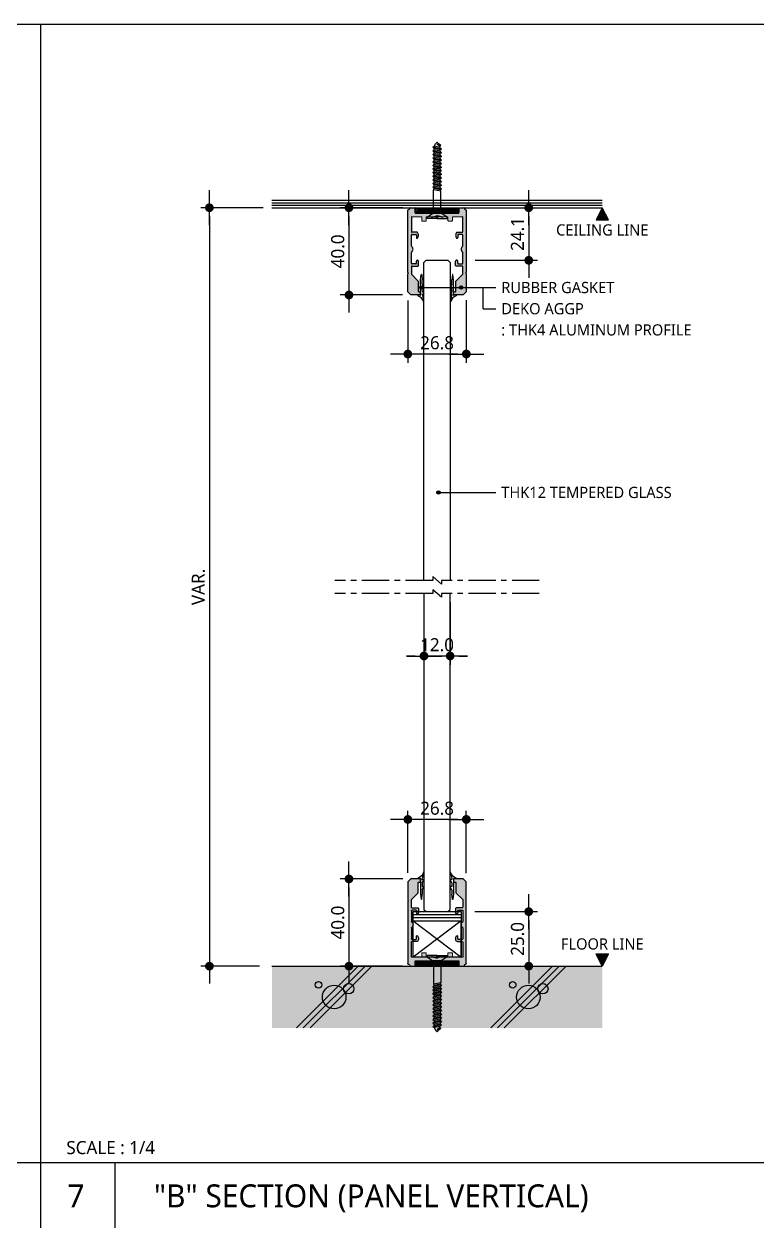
# Model space of a CAD drawing. Extents: x -3428 to 96951, y -19235 to 531574.
# Drawn here: x -3092 to -2756, y -19235 to -18683 of the extents above; entities that cross this region are included whole.
import ezdxf
from ezdxf.enums import TextEntityAlignment as Align

# ---------------------------------------------------------------- set-up
doc = ezdxf.new("R2010")
doc.units = 0
doc.header["$MEASUREMENT"] = 0
doc.header["$PDMODE"] = 3
doc.header["$PDSIZE"] = -1
doc.linetypes.add('CENTER', pattern=[2, 1.25, -0.25, 0.25, -0.25])
doc.layers.get('0').update_dxf_attribs({"linetype": 'CONTINUOUS'})
doc.layers.get('Defpoints').update_dxf_attribs({"color": 137, "linetype": 'CONTINUOUS'})
for name, color, linetype in [('01TEX', 3, 'CONTINUOUS'), ('3', 3, 'CONTINUOUS'), ('A-CEN', 1, 'CENTER'), ('A-CONC', 2, 'CONTINUOUS'), ('A-DIM', 7, 'CONTINUOUS'), ('A-LEAD', 7, 'CONTINUOUS'), ('A-MKXM', 6, 'CONTINUOUS'), ('A-MKXM-TXT', 7, 'CONTINUOUS'), ('A-PATT', 252, 'CONTINUOUS'), ('A-SECT-PCN3', 3, 'CONTINUOUS'), ('A-SECT-PCN4', 4, 'CONTINUOUS'), ('A-SECT-PCN5', 5, 'CONTINUOUS'), ('A-SECT-PCN6', 6, 'CONTINUOUS'), ('A-SECT-PCN9', 9, 'CONTINUOUS'), ('A-TEXT(재료명)', 3, 'CONTINUOUS'), ('A99-A-D', 4, 'CONTINUOUS'), ('screw', 5, 'CONTINUOUS')]:
    doc.layers.add(name, color=color, linetype=linetype)
doc.styles.add('GAUN', font='malgun.ttf')
doc.styles.add('KSC-돋움', font='malgun.ttf')
doc.styles.add('맑은고딕', font='malgun.ttf')
doc.dimstyles.new('GAUN-4', dxfattribs={"dimscale": 4, "dimtxt": 1.5, "dimasz": 1, "dimexe": 1, "dimexo": 1, "dimgap": 0.5, "dimtad": 1, "dimdec": 1, "dimzin": 1, "dimdsep": 46, "dimlunit": 6, "dimtxsty": '맑은고딕', "dimblk": 'CJDOT', "dimcen": 0.09, "dimdle": 1, "dimclrd": 256, "dimclre": 256, "dimclrt": 3, "dimadec": 0, "dimazin": 0, "dimtfac": 1, "dimtdec": 1, "dimtix": 1, "dimtmove": 2, "dimatfit": 3, "dimfxl": 1, "dimtolj": 1, "dimtzin": 1, "dimarcsym": 0})

# ---------------------------------------------------------------- blocks, each defined once
blk = doc.blocks.new('gulvprofil')
at = {"layer": 'A-PATT'}
blk.add_hatch(color=256, dxfattribs=at).paths.add_polyline_path([(11.75, 10.05, -0.414214), (11.45, 9.75), (9.8, 9.75, -0.414214), (9.5, 10.05), (9.5, 11.19, 0.414214), (9.18, 11.5, 0.226097), (8.94, 11.38, 0.172007), (8.5, 10.12, 0.172838), (8.95, 8.86, 0.22525), (9.18, 8.75), (11.5, 8.75, -0.414214), (11.8, 8.45), (11.8, 1.8, -0.414214), (11.6, 1.6), (7.2, 1.6, -0.414214), (7, 1.8), (7, 3.4, 0.414214), (6.8, 3.6), (5.2, 3.6, 0.414214), (5, 3.4), (5, 1.8, -0.414214), (4.8, 1.6), (0.3, 1.6), (0, 1.3), (-0.3, 1.6), (-4.8, 1.6, -0.414214), (-5, 1.8), (-5, 3.4, 0.414214), (-5.2, 3.6), (-6.8, 3.6, 0.414214), (-7, 3.4), (-7, 1.8, -0.414214), (-7.2, 1.6), (-11.6, 1.6, -0.414214), (-11.8, 1.8), (-11.8, 8.45, -0.414214), (-11.5, 8.75), (-9.19, 8.75, 0.22525), (-8.95, 8.86, 0.172838), (-8.5, 10.12, 0.172007), (-8.95, 11.38, 0.226097), (-9.19, 11.5, 0.414214), (-9.5, 11.19), (-9.5, 10.05, -0.414214), (-9.8, 9.75), (-11.45, 9.75, -0.414214), (-11.75, 10.05), (-11.75, 15.04, -0.241531), (-11.63, 15.28, 0.241531), (-11, 16.5, 0.241531), (-11.63, 17.72, -0.241531), (-11.75, 17.96), (-11.75, 22.95, -0.414214), (-11.45, 23.25), (-9.8, 23.25, -0.414214), (-9.5, 22.95), (-9.5, 22, 0.414214), (-9, 21.5, 0.414214), (-8.5, 22), (-8.5, 23.95, 0.414214), (-8.8, 24.25), (-11.5, 24.25, -0.414214), (-11.8, 24.55), (-11.8, 28), (-8.6, 31.2), (-8.6, 35.8, -0.414214), (-8.4, 36), (-7.8, 36, 0.414214), (-7.6, 36.2), (-7.6, 37.3, 0.414214), (-7.8, 37.5), (-12, 37.5), (-13.4, 36.1), (-13.4, 27.8), (-13.1, 27.5), (-13.4, 27.2), (-13.4, -1.32, 0.365977), (-13.24, -1.51, -0.319198), (-12.42, -2.33, 0.365977), (-12.22, -2.5), (-10.2, -2.5, 0.414214), (-10, -2.3), (-10, -0.2, -0.414214), (-9.8, 0), (0, 0), (9.8, 0, -0.414214), (10, -0.2), (10, -2.3, 0.414214), (10.2, -2.5), (12.21, -2.5, 0.365977), (12.41, -2.33, -0.319198), (13.23, -1.51, 0.365977), (13.4, -1.32), (13.4, 27.2), (13.1, 27.5), (13.4, 27.8), (13.4, 36.1), (12, 37.5), (7.8, 37.5, 0.414214), (7.6, 37.3), (7.6, 36.2, 0.414214), (7.8, 36), (8.4, 36, -0.414214), (8.6, 35.8), (8.6, 31.2), (11.8, 28), (11.8, 24.55, -0.414214), (11.5, 24.25), (8.8, 24.25, 0.414214), (8.5, 23.95), (8.5, 22, 0.414214), (9, 21.5, 0.414214), (9.5, 22), (9.5, 22.95, -0.414214), (9.8, 23.25), (11.45, 23.25, -0.414214), (11.75, 22.95), (11.75, 17.96, -0.241531), (11.62, 17.72, 0.241531), (11, 16.5, 0.241531), (11.62, 15.28, -0.241531), (11.75, 15.04)])
at = {"layer": 'A99-A-D', "linetype": 'Continuous'}
for p, q in [((-12, 37.5), (-13.4, 36.1)), ((-13.4, 27.8), (-13.4, 36.1)), ((-12, 37.5), (-7.8, 37.5)), ((-8.6, 35.8), (-8.6, 31.2)), ((-7.8, 36), (-8.4, 36)), ((-7.6, 37.3), (-7.6, 36.2)), ((7.6, 36.2), (7.6, 37.3)), ((7.8, 37.5), (12, 37.5)), ((8.4, 36), (7.8, 36)), ((8.6, 31.2), (8.6, 35.8)), ((13.4, 36.1), (12, 37.5)), ((13.4, 36.1), (13.4, 27.8)), ((-13.4, 27.8), (-13.1, 27.5)), ((-11.8, 28), (-11.8, 24.55)), ((11.8, 28), (8.6, 31.2)), ((11.8, 24.55), (11.8, 28)), ((13.4, 27.8), (13.1, 27.5)), ((-13.1, 27.5), (-13.4, 27.2)), ((-13.4, -1.32), (-13.4, 27.2)), ((-11.75, 22.95), (-11.75, 17.96)), ((-11.5, 24.25), (-8.8, 24.25)), ((-9.8, 23.25), (-11.45, 23.25)), ((-9.5, 22.95), (-9.5, 22)), ((-8.5, 23.95), (-8.5, 22)), ((8.5, 23.95), (8.5, 22)), ((11.5, 24.25), (8.8, 24.25)), ((9.5, 22.95), (9.5, 22)), ((9.8, 23.25), (11.45, 23.25)), ((11.75, 22.95), (11.75, 17.96)), ((13.1, 27.5), (13.4, 27.2)), ((13.4, 27.2), (13.4, -1.32)), ((-9, 21.5), (-9, 21.5)), ((9, 21.5), (9, 21.5)), ((-11.75, 15.04), (-11.75, 10.05)), ((-9.5, 10.05), (-9.5, 11.19)), ((9.5, 10.05), (9.5, 11.19)), ((11.75, 15.04), (11.75, 10.05)), ((-11.8, 8.45), (-11.8, 1.8)), ((-9.19, 8.75), (-11.5, 8.75)), ((-11.45, 9.75), (-9.8, 9.75)), ((9.18, 8.75), (11.5, 8.75)), ((11.45, 9.75), (9.8, 9.75)), ((11.8, 1.8), (11.8, 8.45)), ((0, 0), (-9.8, 0)), ((0, 1.3), (-0.3, 1.6)), ((0.3, 1.6), (0, 1.3)), ((9.8, 0), (0, 0)), ((-10.2, -2.5), (-12.22, -2.5)), ((-10, -0.2), (-10, -2.3)), ((10, -2.3), (10, -0.2)), ((12.21, -2.5), (10.2, -2.5))]:
    blk.add_line(p, q, dxfattribs=at)
at = {"layer": 'A99-A-D'}
blk.add_line((-8.6, 31.2), (-11.8, 28), dxfattribs=at)
at = {"layer": 'A99-A-D', "lineweight": 18}
for p, q in [((-11.6, 1.6), (-7.2, 1.6)), ((-7, 1.8), (-7, 3.4)), ((-6.8, 3.6), (-5.2, 3.6)), ((-5, 3.4), (-5, 1.8)), ((-4.8, 1.6), (-0.3, 1.6)), ((4.8, 1.6), (0.3, 1.6)), ((5, 3.4), (5, 1.8)), ((6.8, 3.6), (5.2, 3.6)), ((7, 1.8), (7, 3.4)), ((11.6, 1.6), (7.2, 1.6))]:
    blk.add_line(p, q, dxfattribs=at)
at = {"layer": 'A99-A-D', "linetype": 'Continuous'}
for centre, radius, start, end in [((-8.4, 35.8), 0.2, 90, 180), ((-7.8, 37.3), 0.2, 0, 90), ((-7.8, 36.2), 0.2, 270, 0), ((7.8, 37.3), 0.2, 90, 180), ((7.8, 36.2), 0.2, 180, 270), ((8.4, 35.8), 0.2, 0, 90), ((-11.5, 24.55), 0.3, 180, 270), ((-11.45, 22.95), 0.3, 90, 180), ((-9.8, 22.95), 0.3, 0, 90), ((-8.8, 23.95), 0.3, 0, 90), ((8.8, 23.95), 0.3, 90, 180), ((9.8, 22.95), 0.3, 90, 180), ((11.45, 22.95), 0.3, 0, 90), ((11.5, 24.55), 0.3, 270, 0), ((-11.45, 17.96), 0.3, 180, 234.3147), ((-12.5, 16.5), 1.5, 0, 54.3147), ((-9, 22), 0.5, 180, 270), ((-9, 22), 0.5, 270, 0), ((9, 22), 0.5, 180, 270), ((9, 22), 0.5, 270, 0), ((12.5, 16.5), 1.5, 125.6853, 180), ((11.45, 17.96), 0.3, 305.6853, 0), ((-11.45, 15.04), 0.3, 125.6853, 180), ((-12.5, 16.5), 1.5, 305.6853, 0), ((-9.19, 11.19), 0.311, 90, 180), ((-9.19, 11.19), 0.311, 39.0391, 90), ((-10.5, 10.12), 2, 0, 39.0391), ((10.5, 10.12), 2, 140.9609, 180), ((9.18, 11.19), 0.311, 90, 140.9609), ((9.18, 11.19), 0.311, 0, 90), ((12.5, 16.5), 1.5, 180, 234.3147), ((11.45, 15.04), 0.3, 0, 54.3147), ((-11.5, 8.45), 0.3, 90, 180), ((-11.45, 10.05), 0.3, 180, 270), ((-9.8, 10.05), 0.3, 270, 0), ((-9.19, 9.05), 0.3, 270, 320.7761), ((-10.5, 10.12), 2, 320.7761, 0), ((10.5, 10.12), 2, 180, 219.2239), ((9.18, 9.05), 0.3, 219.2239, 270), ((9.8, 10.05), 0.3, 180, 270), ((11.45, 10.05), 0.3, 270, 0), ((11.5, 8.45), 0.3, 0, 90), ((-11.6, 1.8), 0.2, 180, 270), ((11.6, 1.8), 0.2, 270, 0), ((-13.2, -1.32), 0.2, 180, 260.4059), ((-13.4, -2.5), 1, 9.5941, 80.4059), ((-12.22, -2.3), 0.2, 189.5941, 270), ((-10.2, -2.3), 0.2, 270, 0), ((-9.8, -0.2), 0.2, 90, 180), ((9.8, -0.2), 0.2, 0, 90), ((10.2, -2.3), 0.2, 180, 270), ((12.21, -2.3), 0.2, 270, 350.4059), ((13.4, -2.5), 1, 99.5941, 170.4059), ((13.2, -1.32), 0.2, 279.5941, 0)]:
    blk.add_arc(centre, radius, start, end, dxfattribs=at)
at = {"layer": 'A99-A-D', "lineweight": 18}
for centre, start, end in [((-7.2, 1.8), 270, 0), ((-6.8, 3.4), 90, 180), ((-5.2, 3.4), 0, 90), ((-4.8, 1.8), 180, 270), ((4.8, 1.8), 270, 0), ((5.2, 3.4), 90, 180), ((6.8, 3.4), 0, 90), ((7.2, 1.8), 180, 270)]:
    blk.add_arc(centre, 0.2, start, end, dxfattribs=at)
blk = doc.blocks.new('A$C4F48228F')
at = {"layer": 'A-PATT'}
h = blk.add_hatch(dxfattribs=at)
h.set_pattern_fill('ANSI31', color=256, scale=4, style=0)
h.set_pattern_definition([(45, (-626.9373, -158.5204), (-0.3535534, 0.3535534), [])])
h.paths.add_polyline_path([(-1.55, 10), (-3.55, 10), (-3.55, -10), (-1.55, -10)])
at = {"layer": 'A-SECT-PCN6'}
blk.add_lwpolyline([(-3.55, 10), (-1.55, 10), (-1.55, -10), (-3.55, -10)], close=True, dxfattribs=at)
blk = doc.blocks.new('A$C127E7CEE')
at = {"layer": 'A-SECT-PCN9'}
for p, q in [((1.27, 10.07), (1.65, 12.45)), ((1.82, 12.45), (2.06, 10.07)), ((15.92, 12.45), (15.68, 10.07)), ((16.47, 10.07), (16.09, 12.45)), ((1.27, 2.94), (1.27, 10.07)), ((2.06, 8.07), (2.06, 10.07)), ((2.06, 8.07), (2.86, 6.82)), ((2.06, 4.84), (2.06, 6.56)), ((2.16, 6.66), (2.77, 6.66)), ((15.68, 8.07), (14.89, 6.82)), ((15.58, 6.66), (14.97, 6.66)), ((15.68, 8.07), (15.68, 10.07)), ((15.68, 4.84), (15.68, 6.56)), ((16.47, 2.94), (16.47, 10.07)), ((2.06, 4.84), (2.86, 3.59)), ((2.17, 3.44), (2.77, 3.44)), ((15.68, 4.84), (14.89, 3.59)), ((15.57, 3.44), (14.97, 3.44))]:
    blk.add_line(p, q, dxfattribs=at)
for centre, radius, start, end in [((1.74, 12.39), 0.1, 32.3724, 147.6276), ((16.01, 12.39), 0.1, 32.3724, 147.6276), ((2.16, 6.56), 0.1, 90, 180), ((2.77, 6.76), 0.1, 270, 32.3724), ((14.97, 6.76), 0.1, 147.6276, 270), ((15.58, 6.56), 0.1, 0, 90), ((0.2, 2.92), 0.212, 116.1989, 243.8011), ((0.31, 0.48), 2.64, 68.5569, 94.4053), ((-1, -0.9), 3.8, 14.6672, 73.039), ((2.17, 3.34), 0.1, 90, 183.762), ((10.13, 4.12), 8.1, 185.596, 202.1545), ((1.08, 0.16), 1.79, 357.4584, 30.2644), ((2.77, 0.1), 0.106, 201.6797, 350.3093), ((2.77, 3.54), 0.1, 270, 32.3724), ((14.97, 3.54), 0.1, 147.6276, 270), ((16.66, 0.16), 1.79, 149.7356, 182.5416), ((14.98, 0.1), 0.106, 189.6907, 338.3203), ((18.75, -0.9), 3.8, 106.961, 165.3328), ((7.61, 4.12), 8.1, 337.8455, 354.404), ((15.57, 3.34), 0.1, 356.238, 90), ((17.44, 0.48), 2.64, 85.5947, 111.4431), ((17.55, 2.92), 0.212, 296.1989, 63.8011)]:
    blk.add_arc(centre, radius, start, end, dxfattribs=at)
blk = doc.blocks.new('Screw 4X40')
at = {"layer": 'screw'}
for p, q in [((598.3, 112.02), (593.69, 112.02)), ((593.69, 112.02), (593.69, 111.44)), ((593.69, 111.44), (596.42, 109.59)), ((595.94, 112.02), (595.94, 111.44)), ((595.94, 111.44), (597.99, 110.86)), ((597.99, 112.02), (597.99, 110.86)), ((597.99, 110.86), (598.6, 110.86)), ((598.3, 112.02), (602.9, 112.02)), ((598.6, 112.02), (598.6, 110.86)), ((600.65, 111.44), (598.6, 110.86)), ((602.9, 111.44), (600.17, 109.59)), ((600.65, 112.02), (600.65, 111.44)), ((602.9, 112.02), (602.9, 111.44)), ((600.17, 109.59), (596.42, 109.59)), ((596.63, 109.59), (596.63, 98.83)), ((599.96, 109.59), (599.96, 99.52)), ((599.96, 99.52), (596.63, 98.83)), ((599.96, 99.52), (599.75, 98.84)), ((600.3, 98.58), (596.3, 97.65)), ((596.3, 97.65), (596.92, 98.26)), ((596.3, 97.65), (596.92, 97.23)), ((600.3, 96.92), (596.3, 95.98)), ((596.3, 95.98), (596.92, 96.63)), ((596.3, 95.98), (596.92, 95.56)), ((600.3, 95.25), (596.3, 94.31)), ((596.3, 94.31), (596.92, 94.96)), ((596.3, 94.31), (596.92, 93.89)), ((596.63, 98.83), (596.92, 98.26)), ((599.74, 98.85), (596.92, 98.26)), ((599.67, 97.8), (596.92, 97.23)), ((596.92, 97.23), (596.92, 96.63)), ((599.67, 97.2), (596.92, 96.63)), ((599.67, 96.13), (596.92, 95.56)), ((596.92, 95.56), (596.92, 94.96)), ((599.67, 95.54), (596.92, 94.96)), ((599.67, 94.47), (596.92, 93.89)), ((596.92, 93.89), (596.92, 93.3)), ((599.67, 93.87), (596.92, 93.3)), ((600.3, 98.58), (599.67, 97.8)), ((599.67, 97.8), (599.67, 97.2)), ((600.3, 96.92), (599.67, 97.2)), ((600.3, 96.92), (599.67, 96.13)), ((599.67, 96.13), (599.67, 95.54)), ((600.3, 95.25), (599.67, 95.54)), ((600.3, 95.25), (599.67, 94.47)), ((599.67, 94.47), (599.67, 93.87)), ((600.3, 93.58), (599.67, 93.87)), ((600.3, 98.58), (599.74, 98.85)), ((600.3, 93.58), (596.3, 92.65)), ((596.3, 92.65), (596.92, 93.3)), ((596.3, 92.65), (596.92, 92.23)), ((600.3, 91.92), (596.3, 90.98)), ((596.3, 90.98), (596.92, 91.63)), ((596.3, 90.98), (596.92, 90.56)), ((600.3, 90.25), (596.3, 89.31)), ((596.3, 89.31), (596.92, 89.96)), ((596.3, 89.31), (596.92, 88.89)), ((600.3, 88.58), (596.3, 87.65)), ((599.67, 92.8), (596.92, 92.23)), ((596.92, 92.23), (596.92, 91.63)), ((599.67, 92.2), (596.92, 91.63)), ((599.67, 91.13), (596.92, 90.56)), ((596.92, 90.56), (596.92, 89.96)), ((599.67, 90.54), (596.92, 89.96)), ((599.67, 89.47), (596.92, 88.89)), ((596.92, 88.89), (596.92, 88.3)), ((599.67, 88.87), (596.92, 88.3)), ((600.3, 93.58), (599.67, 92.8)), ((599.67, 92.8), (599.67, 92.2)), ((600.3, 91.92), (599.67, 92.2)), ((600.3, 91.92), (599.67, 91.13)), ((599.67, 91.13), (599.67, 90.54)), ((600.3, 90.25), (599.67, 90.54)), ((600.3, 90.25), (599.67, 89.47)), ((599.67, 89.47), (599.67, 88.87)), ((600.3, 88.58), (599.67, 88.87)), ((600.3, 88.58), (599.67, 87.8)), ((596.3, 87.65), (596.92, 88.3)), ((596.3, 87.65), (596.92, 87.23)), ((600.3, 86.92), (596.3, 85.98)), ((596.3, 85.98), (596.92, 86.63)), ((596.3, 85.98), (596.92, 85.56)), ((600.3, 85.25), (596.3, 84.31)), ((596.3, 84.31), (596.92, 84.96)), ((596.3, 84.31), (596.92, 83.89)), ((600.3, 83.58), (596.3, 82.65)), ((596.3, 82.65), (596.92, 83.3)), ((599.67, 87.8), (596.92, 87.23)), ((596.92, 87.23), (596.92, 86.63)), ((599.67, 87.2), (596.92, 86.63)), ((599.67, 86.13), (596.92, 85.56)), ((596.92, 85.56), (596.92, 84.96)), ((599.67, 85.54), (596.92, 84.96)), ((599.67, 84.47), (596.92, 83.89)), ((596.92, 83.89), (596.92, 83.3)), ((599.67, 83.87), (596.92, 83.3)), ((599.67, 82.8), (596.92, 82.23)), ((599.67, 87.8), (599.67, 87.2)), ((600.3, 86.92), (599.67, 87.2)), ((600.3, 86.92), (599.67, 86.13)), ((599.67, 86.13), (599.67, 85.54)), ((600.3, 85.25), (599.67, 85.54)), ((600.3, 85.25), (599.67, 84.47)), ((599.67, 84.47), (599.67, 83.87)), ((600.3, 83.58), (599.67, 83.87)), ((600.3, 83.58), (599.67, 82.8)), ((599.67, 82.8), (599.67, 82.2)), ((596.3, 82.65), (596.92, 82.23)), ((600.3, 81.92), (596.3, 80.98)), ((596.3, 80.98), (596.92, 81.63)), ((596.3, 80.98), (596.92, 80.56)), ((600.3, 80.25), (596.35, 79.32)), ((596.35, 79.32), (596.92, 79.96)), ((596.35, 79.32), (597.09, 78.93)), ((596.92, 82.23), (596.92, 81.63)), ((599.67, 82.2), (596.92, 81.63)), ((599.67, 81.13), (596.92, 80.56)), ((596.92, 80.56), (596.92, 79.96)), ((599.67, 80.54), (596.92, 79.96)), ((599.63, 79.46), (597.09, 78.93)), ((599.48, 78.83), (598.3, 78.11)), ((600.05, 78.53), (598.3, 78.11)), ((598.86, 77.63), (598.3, 78.11)), ((600.05, 78.53), (598.86, 77.63)), ((600.05, 78.53), (599.48, 78.83)), ((600.3, 80.25), (599.63, 79.46)), ((600.3, 81.92), (599.67, 82.2)), ((600.3, 81.92), (599.67, 81.13)), ((599.67, 81.13), (599.67, 80.54)), ((600.3, 80.25), (599.67, 80.54))]:
    blk.add_line(p, q, dxfattribs=at)
at = {"layer": 'screw', "color": 254}
blk.add_line((598.3, 77.02), (598.3, 77.02), dxfattribs=at)
at = {"layer": 'screw'}
for centre, start, end in [((600.99, 80.07), 196.2873, 204.6171), ((600.99, 80.07), 204.6171, 228.5401), ((595.6, 80.07), 311.4599, 323.2), ((595.6, 80.07), 342.2663, 351.3505)]:
    blk.add_arc(centre, 4.07, start, end, dxfattribs=at)
blk = doc.blocks.new('CJDOT')
blk.add_line((-2, 0), (2, 0))
at = {"const_width": 0.5}
blk.add_lwpolyline([(-0.25, 0, 1), (0.25, 0, 1)], format="xyb", close=True, dxfattribs=at)
blk = doc.blocks.new('*D54')
at = {"layer": 'A-DIM', "lineweight": -2, "transparency": 16777216}
for p, q in [((-2884.95, -18767.18), (-2856.28, -18767.18)), ((-2860.28, -18771.18), (-2860.28, -18787.28)), ((-2884.83, -18791.28), (-2856.28, -18791.28))]:
    blk.add_line(p, q, dxfattribs=at)
at = {"layer": 'Defpoints', "color": 0, "transparency": 16777216}
for p in [(-2888.95, -18767.18), (-2888.83, -18791.28), (-2860.28, -18791.28)]:
    blk.add_point(p, dxfattribs=at)
at = {"layer": 'A-DIM', "lineweight": -2, "transparency": 16777216, "xscale": 4, "yscale": 4, "zscale": 4}
for p, rotation in [((-2860.28, -18767.18), 90), ((-2860.28, -18791.28), 270)]:
    blk.add_blockref('CJDOT', p, dxfattribs=dict(at, rotation=rotation))
at = {"layer": 'A-DIM', "color": 3, "transparency": 16777216, "insert": (-2865.4, -18779.23), "char_height": 6, "attachment_point": 5, "rotation": 90, "style": '맑은고딕'}
blk.add_mtext('\\A1;24.1', dxfattribs=at)
blk = doc.blocks.new('*D55')
at = {"layer": 'A-DIM', "lineweight": -2, "transparency": 16777216}
for p, q in [((-2908.29, -18948.12), (-2908.29, -18976.72)), ((-2896.29, -18948.06), (-2896.29, -18976.72)), ((-2912.29, -18972.72), (-2916.29, -18972.72)), ((-2896.29, -18972.72), (-2908.29, -18972.72)), ((-2892.29, -18972.72), (-2888.29, -18972.72))]:
    blk.add_line(p, q, dxfattribs=at)
at = {"layer": 'Defpoints', "color": 0, "transparency": 16777216}
for p in [(-2908.29, -18944.12), (-2896.29, -18944.06), (-2908.29, -18972.72)]:
    blk.add_point(p, dxfattribs=at)
at = {"layer": 'A-DIM', "lineweight": -2, "transparency": 16777216, "xscale": 4, "yscale": 4, "zscale": 4}
blk.add_blockref('CJDOT', (-2908.29, -18972.72), dxfattribs=at)
at = {"layer": 'A-DIM', "lineweight": -2, "transparency": 16777216, "xscale": 4, "yscale": 4, "zscale": 4, "rotation": 180}
blk.add_blockref('CJDOT', (-2896.29, -18972.72), dxfattribs=at)
at = {"layer": 'A-DIM', "color": 3, "transparency": 16777216, "insert": (-2902.29, -18967.61), "char_height": 6, "attachment_point": 5, "style": '맑은고딕'}
blk.add_mtext('\\A1;12.0', dxfattribs=at)
blk = doc.blocks.new('*D56')
at = {"layer": 'A-DIM', "lineweight": -2, "transparency": 16777216}
for p, q in [((-2918.01, -18767.18), (-2946.68, -18767.18)), ((-2942.68, -18771.18), (-2942.68, -18803.18)), ((-2918.2, -18807.18), (-2946.68, -18807.18))]:
    blk.add_line(p, q, dxfattribs=at)
at = {"layer": 'Defpoints', "color": 0, "transparency": 16777216}
for p in [(-2914.01, -18767.18), (-2942.68, -18807.18), (-2914.2, -18807.18)]:
    blk.add_point(p, dxfattribs=at)
at = {"layer": 'A-DIM', "lineweight": -2, "transparency": 16777216, "xscale": 4, "yscale": 4, "zscale": 4}
for p, rotation in [((-2942.68, -18767.18), 90), ((-2942.68, -18807.18), 270)]:
    blk.add_blockref('CJDOT', p, dxfattribs=dict(at, rotation=rotation))
at = {"layer": 'A-DIM', "color": 3, "transparency": 16777216, "insert": (-2947.78, -18787.18), "char_height": 6, "attachment_point": 5, "rotation": 90, "style": '맑은고딕'}
blk.add_mtext('\\A1;40.0', dxfattribs=at)
blk = doc.blocks.new('*D57')
at = {"layer": 'A-DIM', "lineweight": -2, "transparency": 16777216}
for p, q in [((-2915.69, -18809.7), (-2915.69, -18838.25)), ((-2888.89, -18809.57), (-2888.89, -18838.25)), ((-2892.89, -18834.25), (-2911.69, -18834.25))]:
    blk.add_line(p, q, dxfattribs=at)
at = {"layer": 'Defpoints', "color": 0, "transparency": 16777216}
for p in [(-2915.69, -18805.7), (-2888.89, -18805.57), (-2915.69, -18834.25)]:
    blk.add_point(p, dxfattribs=at)
at = {"layer": 'A-DIM', "lineweight": -2, "transparency": 16777216, "xscale": 4, "yscale": 4, "zscale": 4, "rotation": 180}
blk.add_blockref('CJDOT', (-2915.69, -18834.25), dxfattribs=at)
at = {"layer": 'A-DIM', "lineweight": -2, "transparency": 16777216, "xscale": 4, "yscale": 4, "zscale": 4}
blk.add_blockref('CJDOT', (-2888.89, -18834.25), dxfattribs=at)
at = {"layer": 'A-DIM', "color": 3, "transparency": 16777216, "insert": (-2902.29, -18829.15), "char_height": 6, "attachment_point": 5, "style": '맑은고딕'}
blk.add_mtext('\\A1;26.8', dxfattribs=at)
blk = doc.blocks.new('*D58')
at = {"layer": 'A-DIM', "lineweight": -2, "transparency": 16777216}
for p, q in [((-2884.91, -19089.94), (-2856.28, -19089.94)), ((-2860.28, -19093.94), (-2860.28, -19110.94)), ((-2884.79, -19114.94), (-2856.28, -19114.94))]:
    blk.add_line(p, q, dxfattribs=at)
at = {"layer": 'Defpoints', "color": 0, "transparency": 16777216}
for p in [(-2888.91, -19089.94), (-2888.79, -19114.94), (-2860.28, -19114.94)]:
    blk.add_point(p, dxfattribs=at)
at = {"layer": 'A-DIM', "lineweight": -2, "transparency": 16777216, "xscale": 4, "yscale": 4, "zscale": 4}
for p, rotation in [((-2860.28, -19089.94), 90), ((-2860.28, -19114.94), 270)]:
    blk.add_blockref('CJDOT', p, dxfattribs=dict(at, rotation=rotation))
at = {"layer": 'A-DIM', "color": 3, "transparency": 16777216, "insert": (-2865.38, -19102.44), "char_height": 6, "attachment_point": 5, "rotation": 90, "style": '맑은고딕'}
blk.add_mtext('\\A1;25.0', dxfattribs=at)
blk = doc.blocks.new('*D59')
at = {"layer": 'A-DIM', "lineweight": -2, "transparency": 16777216}
for p, q in [((-2915.68, -19072.21), (-2915.68, -19043.66)), ((-2888.88, -19072.34), (-2888.88, -19043.66)), ((-2892.88, -19047.66), (-2911.68, -19047.66))]:
    blk.add_line(p, q, dxfattribs=at)
at = {"layer": 'Defpoints', "color": 0, "transparency": 16777216}
for p in [(-2915.68, -19047.66), (-2915.68, -19076.21), (-2888.88, -19076.34)]:
    blk.add_point(p, dxfattribs=at)
at = {"layer": 'A-DIM', "lineweight": -2, "transparency": 16777216, "xscale": 4, "yscale": 4, "zscale": 4, "rotation": 180}
blk.add_blockref('CJDOT', (-2915.68, -19047.66), dxfattribs=at)
at = {"layer": 'A-DIM', "lineweight": -2, "transparency": 16777216, "xscale": 4, "yscale": 4, "zscale": 4}
blk.add_blockref('CJDOT', (-2888.88, -19047.66), dxfattribs=at)
at = {"layer": 'A-DIM', "color": 3, "transparency": 16777216, "insert": (-2902.28, -19042.56), "char_height": 6, "attachment_point": 5, "style": '맑은고딕'}
blk.add_mtext('\\A1;26.8', dxfattribs=at)
blk = doc.blocks.new('*D60')
at = {"layer": 'A-DIM', "lineweight": -2, "transparency": 16777216}
for p, q in [((-2918.01, -19074.94), (-2946.68, -19074.94)), ((-2942.68, -19078.94), (-2942.68, -19110.94)), ((-2918.2, -19114.94), (-2946.68, -19114.94))]:
    blk.add_line(p, q, dxfattribs=at)
at = {"layer": 'Defpoints', "color": 0, "transparency": 16777216}
for p in [(-2914.01, -19074.94), (-2942.68, -19114.94), (-2914.2, -19114.94)]:
    blk.add_point(p, dxfattribs=at)
at = {"layer": 'A-DIM', "lineweight": -2, "transparency": 16777216, "xscale": 4, "yscale": 4, "zscale": 4}
for p, rotation in [((-2942.68, -19074.94), 90), ((-2942.68, -19114.94), 270)]:
    blk.add_blockref('CJDOT', p, dxfattribs=dict(at, rotation=rotation))
at = {"layer": 'A-DIM', "color": 3, "transparency": 16777216, "insert": (-2947.78, -19094.94), "char_height": 6, "attachment_point": 5, "rotation": 90, "style": '맑은고딕'}
blk.add_mtext('\\A1;40.0', dxfattribs=at)
blk = doc.blocks.new('*D32')
at = {"layer": 'A-DIM', "lineweight": -2, "transparency": 16777216}
for p, q in [((-2982, -18767.18), (-3010.66, -18767.18)), ((-3006.66, -18771.18), (-3006.66, -19110.94)), ((-2983.68, -19114.94), (-3010.66, -19114.94))]:
    blk.add_line(p, q, dxfattribs=at)
at = {"layer": 'Defpoints', "color": 0, "transparency": 16777216}
for p in [(-2978, -18767.18), (-3006.66, -19114.94), (-2979.68, -19114.94)]:
    blk.add_point(p, dxfattribs=at)
at = {"layer": 'A-DIM', "lineweight": -2, "transparency": 16777216, "xscale": 4, "yscale": 4, "zscale": 4}
for p, rotation in [((-3006.66, -18767.18), 90), ((-3006.66, -19114.94), 270)]:
    blk.add_blockref('CJDOT', p, dxfattribs=dict(at, rotation=rotation))
at = {"layer": 'A-DIM', "color": 3, "transparency": 16777216, "insert": (-3011.71, -18941.06), "char_height": 6, "attachment_point": 5, "rotation": 90, "style": '맑은고딕'}
blk.add_mtext('\\A1;VAR.', dxfattribs=at)

msp = doc.modelspace()

# ---------------------------------------------------------------- hatches: boundary and pattern name
at = {"layer": 'A-LEAD'}
h = msp.add_hatch(color=256, dxfattribs=at)
edge = h.paths.add_edge_path()
edge.add_arc((-2909.44, -18803.77), 0.8, 0, 360)
h = msp.add_hatch(color=256, dxfattribs=at)
edge = h.paths.add_edge_path()
edge.add_arc((-2891.29, -18803.77), 0.8, 0, 360)
h = msp.add_hatch(color=256, dxfattribs=at)
edge = h.paths.add_edge_path()
edge.add_arc((-2901.64, -18897.73), 0.8, 0, 360)
at = {"layer": 'A-MKXM'}
for points in [[(-2829.37, -18772.78), (-2823.77, -18772.78), (-2826.57, -18767.18)], [(-2829.37, -19109.34), (-2823.77, -19109.34), (-2826.57, -19114.94)]]:
    msp.add_hatch(color=256, dxfattribs=at).paths.add_polyline_path(points)
at = {"layer": 'A-PATT'}
msp.add_hatch(color=256, dxfattribs=at).paths.add_polyline_path([(-2978, -19114.94), (-2826.57, -19114.94), (-2826.57, -19143.25), (-2978, -19143.25)])

# ---------------------------------------------------------------- linework, layer by layer
at = {"layer": '3'}
for p, q in [((-3427.54, -18682.96), (-2053.54, -18682.96)), ((-3084.04, -18682.96), (-3084.04, -19234.96))]:
    msp.add_line(p, q, dxfattribs=at)
at = {"layer": '3', "color": 4}
for p, q in [((-3427.54, -19204.96), (-2053.54, -19204.96)), ((-3050.04, -19204.96), (-3050.04, -19234.96))]:
    msp.add_line(p, q, dxfattribs=at)
at = {"layer": 'A-CEN', "ltscale": 10}
for points in [[(-2855.43, -18938.06), (-2900.28, -18938.06), (-2900.28, -18939.81), (-2904.28, -18936.31), (-2904.28, -18938.06), (-2949.14, -18938.06)], [(-2855.43, -18944.06), (-2900.28, -18944.06), (-2900.28, -18945.81), (-2904.28, -18942.31), (-2904.28, -18944.06), (-2949.14, -18944.06)]]:
    msp.add_lwpolyline(points, dxfattribs=at)
at = {"layer": 'A-CONC'}
msp.add_lwpolyline([(-2978, -19114.94), (-2826.57, -19114.94)], dxfattribs=at)
at = {"layer": 'A-LEAD'}
for p, q in [((-2908.64, -18803.77), (-2875.43, -18803.77)), ((-2881.14, -18813.49), (-2881.14, -18803.77)), ((-2881.14, -18813.49), (-2875.43, -18813.49)), ((-2900.84, -18897.73), (-2875.43, -18897.73))]:
    msp.add_line(p, q, dxfattribs=at)
for centre in [(-2909.44, -18803.77), (-2891.29, -18803.77), (-2901.64, -18897.73)]:
    msp.add_circle(centre, 0.8, dxfattribs=at)
at = {"layer": 'A-MKXM'}
for points in [[(-2829.37, -18772.78), (-2823.77, -18772.78), (-2826.57, -18767.18), (-2829.37, -18772.78)], [(-2829.37, -19109.34), (-2823.77, -19109.34), (-2826.57, -19114.94), (-2829.37, -19109.34)]]:
    msp.add_lwpolyline(points, dxfattribs=at)
at = {"layer": 'A-PATT', "color": 5}
for p, q in [((-2938.43, -19114.94), (-2966.74, -19143.25)), ((-2935.31, -19114.94), (-2963.62, -19143.25)), ((-2932.19, -19114.94), (-2960.5, -19143.25)), ((-2849.4, -19114.94), (-2877.71, -19143.25)), ((-2846.27, -19114.94), (-2874.59, -19143.25)), ((-2843.15, -19114.94), (-2871.47, -19143.25))]:
    msp.add_line(p, q, dxfattribs=at)
for centre, radius in [((-2956.67, -19123.51), 1.5), ((-2949.47, -19129.1), 5.41), ((-2942.8, -19125.27), 2.36), ((-2867.63, -19123.51), 1.5), ((-2860.43, -19129.1), 5.41), ((-2853.77, -19125.27), 2.36)]:
    msp.add_circle(centre, radius, dxfattribs=at)
at = {"layer": 'A-SECT-PCN3'}
for p, q in [((-2913.28, -19094.22), (-2913.28, -19089.94)), ((-2913.28, -19089.94), (-2891.28, -19089.94)), ((-2913.28, -19091.32), (-2891.28, -19091.32)), ((-2913.28, -19092.7), (-2891.28, -19092.7)), ((-2891.28, -19089.94), (-2891.28, -19094.22))]:
    msp.add_line(p, q, dxfattribs=at)
msp.add_lwpolyline([(-2913.28, -19094.08), (-2891.28, -19094.08), (-2891.28, -19110.84), (-2913.28, -19110.84), (-2913.28, -19094.08), (-2891.28, -19110.84), (-2891.28, -19094.08), (-2913.28, -19110.84)], dxfattribs=at)
at = {"layer": 'A-SECT-PCN4'}
for points in [[(-2978, -18763.75), (-2826.57, -18763.75)], [(-2978, -18764.89), (-2826.57, -18764.89)], [(-2978, -18766.04), (-2826.57, -18766.04)], [(-2978, -18767.18), (-2826.57, -18767.18)]]:
    msp.add_lwpolyline(points, dxfattribs=at)
at = {"layer": 'A-SECT-PCN5'}
for points in [[(-2908.29, -18938.06), (-2908.29, -18792.28), (-2907.29, -18791.28), (-2897.29, -18791.28), (-2896.29, -18792.28), (-2896.29, -18938.06)], [(-2908.29, -18943.92), (-2908.29, -19088.94), (-2907.29, -19089.94), (-2897.29, -19089.94), (-2896.29, -19088.94), (-2896.29, -18943.92)]]:
    msp.add_lwpolyline(points, dxfattribs=at)

# ---------------------------------------------------------------- block references
at = {"layer": 'A-SECT-PCN4', "rotation": 180}
msp.add_blockref('gulvprofil', (-2902.29, -18769.68), dxfattribs=at)
at = {"layer": 'A-SECT-PCN4', "xscale": -1}
msp.add_blockref('gulvprofil', (-2902.29, -19112.44), dxfattribs=at)
at = {"layer": 'A-SECT-PCN6', "rotation": 90}
for p in [(-2902.28, -18765.87), (-2902.28, -19111.14)]:
    msp.add_blockref('A$C4F48228F', p, dxfattribs=at)
at = {"layer": 'A-SECT-PCN9'}
msp.add_blockref('A$C127E7CEE', (-2911.16, -18810.3), dxfattribs=at)
at = {"layer": 'A-SECT-PCN9', "xscale": -1, "rotation": 180}
msp.add_blockref('A$C127E7CEE', (-2911.16, -19071.82), dxfattribs=at)
at = {"layer": 'screw', "xscale": -1, "rotation": 180}
msp.add_blockref('Screw 4X40', (-3500.58, -18660.09), dxfattribs=at)
at = {"layer": 'screw'}
msp.add_blockref('Screw 4X40', (-3500.58, -19222.03), dxfattribs=at)

# ---------------------------------------------------------------- texts
at = {"layer": '01TEX', "style": 'GAUN'}
for s, p in [('7', (-3071.76, -19225.5)), ('"B" SECTION (PANEL VERTICAL) ', (-3032.09, -19225.5))]:
    msp.add_text(s, height=10.5, dxfattribs=at).set_placement(p)
at = {"layer": 'A-MKXM-TXT', "style": 'KSC-돋움'}
for s, height, p in [('CEILING LINE', 5.1429, (-2826.57, -18777.35)), ('FLOOR LINE', 5.143, (-2826.57, -19104.74))]:
    msp.add_text(s, height=height, dxfattribs=at).set_placement(p, align=Align.MIDDLE_CENTER)
at = {"layer": 'A-TEXT(재료명)', "style": 'KSC-돋움'}
for s, height, p in [('RUBBER GASKET', 5.1429, (-2872.85, -18806.33)), ('DEKO AGGP ', 5.143, (-2872.85, -18816.04)), (': THK4 ALUMINUM PROFILE', 5.1429, (-2872.85, -18825.76)), ('THK12 TEMPERED GLASS', 5.1429, (-2872.85, -18900.29)), ('SCALE : 1/4', 6, (-3072.24, -19201.13))]:
    msp.add_text(s, height=height, dxfattribs=at).set_placement(p)

# ---------------------------------------------------------------- dimensions: what is measured, and where the dimension line sits
at = {"layer": 'A-DIM'}
dim = msp.add_linear_dim(base=(-3006.66, -19114.94), p1=(-2978, -18767.18), p2=(-2979.68, -19114.94), angle=90, text='VAR.', dimstyle='GAUN-4', dxfattribs=at)
dim.commit()
dim.dimension.update_dxf_attribs({"geometry": '*D32', "text_midpoint": (-3011.71, -18941.06)})
for base, p1, p2, picture, middle in [((-2942.68, -18807.18), (-2914.01, -18767.18), (-2914.2, -18807.18), '*D56', (-2947.78, -18787.18)), ((-2860.28, -18791.28), (-2888.95, -18767.18), (-2888.83, -18791.28), '*D54', (-2865.4, -18779.23)), ((-2942.68, -19114.94), (-2914.01, -19074.94), (-2914.2, -19114.94), '*D60', (-2947.78, -19094.94)), ((-2860.28, -19114.94), (-2888.91, -19089.94), (-2888.79, -19114.94), '*D58', (-2865.38, -19102.44))]:
    dim = msp.add_linear_dim(base=base, p1=p1, p2=p2, angle=90, dimstyle='GAUN-4', dxfattribs=at)
    dim.commit()
    dim.dimension.update_dxf_attribs({"geometry": picture, "text_midpoint": middle})
for base, p1, p2, picture, middle in [((-2915.69, -18834.25), (-2888.89, -18805.57), (-2915.69, -18805.7), '*D57', (-2902.29, -18829.15)), ((-2908.29, -18972.72), (-2896.29, -18944.06), (-2908.29, -18944.12), '*D55', (-2902.29, -18967.61)), ((-2915.68, -19047.66), (-2888.88, -19076.34), (-2915.68, -19076.21), '*D59', (-2902.28, -19042.56))]:
    dim = msp.add_linear_dim(base=base, p1=p1, p2=p2, dimstyle='GAUN-4', dxfattribs=at)
    dim.commit()
    dim.dimension.update_dxf_attribs({"geometry": picture, "text_midpoint": middle})

doc.saveas('drawing.dxf')
